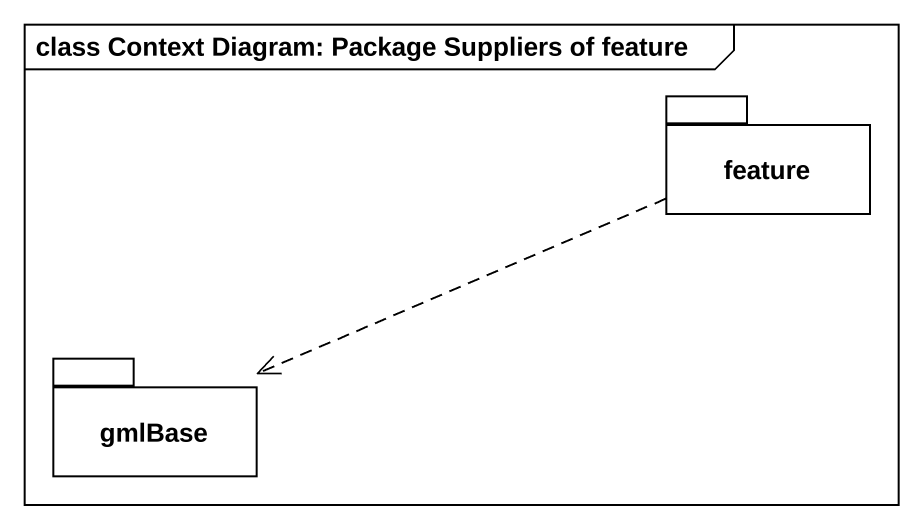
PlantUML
@startuml
mainframe class Context Diagram: Package Suppliers of feature
package feature {
}
package gmlBase {
}
feature .left.> gmlBase
@enduml
